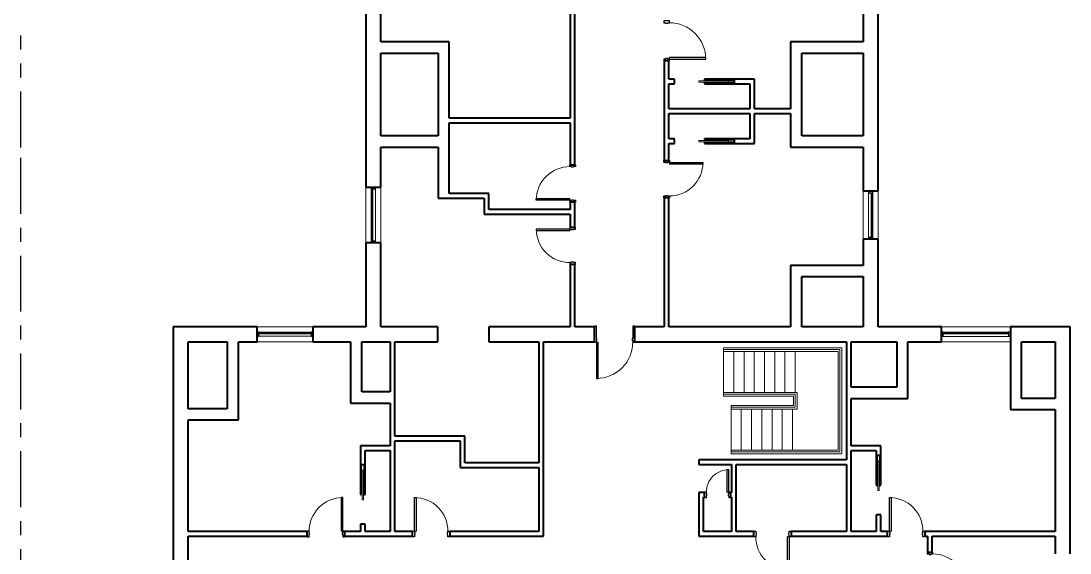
# Model space of a CAD drawing. Header units: inches. Extents: x -1361 to 84, y -1428 to 752.
# Drawn here: x -1270 to -143, y -473 to 99 of the extents above; entities that cross this region are included whole.
import ezdxf

# ---------------------------------------------------------------- set-up
doc = ezdxf.new("R2010")
doc.units = ezdxf.units.IN
doc.header["$MEASUREMENT"] = 0
doc.linetypes.add('Grid Line', pattern=[105, 60, -15, 15, -15])
for name, color, linetype, lineweight in [('A-DOOR', 31, 'Continuous', 15), ('A-DOOR-FRAM', 31, 'Continuous', 25), ('A-FLOR-HRAL', 11, 'Continuous', 9), ('A-GLAZ-CURT', 52, 'Continuous', 9), ('A-GLAZ-CWMG', 51, 'Continuous', 9), ('A-WALL', 113, 'Continuous', 15), ('I-WALL', 2, 'Continuous', 15), ('S-GRID', 1, 'Continuous', 9), ('S-STRS', 31, 'Continuous', 9)]:
    doc.layers.add(name, color=color, linetype=linetype, lineweight=lineweight)

# ---------------------------------------------------------------- blocks, each defined once
blk = doc.blocks.new('Door-Pocket-Single - Single Pocket Door-5172794-LEVEL 3 Map Export')
at = {"layer": 'A-DOOR'}
for p, q in [((-10, 0.75), (-42, 0.75)), ((-42, 0.75), (-42, -0.75)), ((-10, -0.75), (-10, 0.75)), ((-42, -0.75), (-10, -0.75))]:
    blk.add_line(p, q, dxfattribs=at)
blk = doc.blocks.new('Door-Single_CE_ - HM Door-2_ HM Frame-5139876-LEVEL 3 Map Export')
at = {"layer": 'A-DOOR'}
for p, q in [((18, 39), (16.25, 39)), ((16.25, 39), (16.25, 3)), ((18, 3), (18, 39)), ((16.25, 3), (18, 3))]:
    blk.add_line(p, q, dxfattribs=at)
at = {"layer": 'A-DOOR', "lineweight": 25}
for p, q in [((18, 39), (16.25, 39)), ((16.25, 39), (16.25, 3)), ((18, 3), (18, 39)), ((18, 3), (16.25, 3))]:
    blk.add_line(p, q, dxfattribs=at)
at = {"layer": 'A-DOOR', "lineweight": 9}
blk.add_arc((18, 3), 36, 90, 180.5, dxfattribs=at)
blk.add_arc((18, 3), 36, 90, 180.5, dxfattribs=at)
blk.add_arc((18, 3), 36, 90, 180.5, dxfattribs=at)
blk.add_arc((18, 3), 36, 90, 180.5, dxfattribs=at)
at = {"layer": 'A-DOOR-FRAM'}
for p, q in [((-18, 3), (-20, 3)), ((-20, 3), (-20, -3)), ((-18, 1.25), (-18, 3)), ((-17.5, 1.25), (-18, 1.25)), ((-17.5, -0.75), (-17.5, 1.25)), ((18, 1.25), (17.5, 1.25)), ((17.5, 1.25), (17.5, -0.75)), ((20, 3), (18, 3)), ((18, 3), (18, 1.25)), ((20, -3), (20, 3)), ((-20, -3), (-18, -3)), ((-18, -3), (-18, -0.75)), ((-18, -0.75), (-17.5, -0.75)), ((17.5, -0.75), (18, -0.75)), ((18, -0.75), (18, -3)), ((18, -3), (20, -3))]:
    blk.add_line(p, q, dxfattribs=at)
blk = doc.blocks.new('Door-Single_CE_ - HM Door-2_ HM Frame-5121650-LEVEL 3 Map Export')
at = {"layer": 'A-DOOR'}
for p, q in [((16.25, -39), (16.25, -3)), ((16.25, -3), (18, -3)), ((18, -3), (18, -39)), ((18, -39), (16.25, -39))]:
    blk.add_line(p, q, dxfattribs=at)
at = {"layer": 'A-DOOR', "lineweight": 25}
for p, q in [((16.25, -39), (16.25, -3)), ((18, -3), (16.25, -3)), ((18, -3), (18, -39)), ((18, -39), (16.25, -39))]:
    blk.add_line(p, q, dxfattribs=at)
at = {"layer": 'A-DOOR', "lineweight": 9}
blk.add_arc((18, -3), 36, 179.5, 270, dxfattribs=at)
blk.add_arc((18, -3), 36, 179.5, 270, dxfattribs=at)
blk.add_arc((18, -3), 36, 179.5, 270, dxfattribs=at)
blk.add_arc((18, -3), 36, 179.5, 270, dxfattribs=at)
at = {"layer": 'A-DOOR-FRAM'}
for p, q in [((-20, 3), (-18, 3)), ((-20, -3), (-20, 3)), ((-18, 3), (-18, 0.75)), ((-18, 0.75), (-17.5, 0.75)), ((-17.5, 0.75), (-17.5, -1.25)), ((17.5, 0.75), (18, 0.75)), ((17.5, -1.25), (17.5, 0.75)), ((18, 3), (20, 3)), ((18, 0.75), (18, 3)), ((20, 3), (20, -3)), ((-18, -3), (-20, -3)), ((-18, -1.25), (-18, -3)), ((-17.5, -1.25), (-18, -1.25)), ((18, -1.25), (17.5, -1.25)), ((18, -3), (18, -1.25)), ((20, -3), (18, -3))]:
    blk.add_line(p, q, dxfattribs=at)
blk = doc.blocks.new('Door-Single_CE_ - HM Door-2_ HM Frame-5154406-LEVEL 3 Map Export')
at = {"layer": 'A-DOOR'}
for p, q in [((19.5, 42), (17.75, 42)), ((17.75, 42), (17.75, 3)), ((19.5, 3), (19.5, 42)), ((17.75, 3), (19.5, 3))]:
    blk.add_line(p, q, dxfattribs=at)
at = {"layer": 'A-DOOR', "lineweight": 25}
for p, q in [((19.5, 42), (17.75, 42)), ((17.75, 42), (17.75, 3)), ((19.5, 3), (19.5, 42)), ((19.5, 3), (17.75, 3))]:
    blk.add_line(p, q, dxfattribs=at)
at = {"layer": 'A-DOOR', "lineweight": 9}
for end in [180.5, 180.5, 180.48038, 180.48038]:
    blk.add_arc((19.5, 3), 39, 90, end, dxfattribs=at)
at = {"layer": 'A-DOOR-FRAM'}
for p, q in [((-19.5, 3), (-21.5, 3)), ((-21.5, 3), (-21.5, -3)), ((-19.5, 1.25), (-19.5, 3)), ((-19, 1.25), (-19.5, 1.25)), ((-19, -0.75), (-19, 1.25)), ((19.5, 1.25), (19, 1.25)), ((19, 1.25), (19, -0.75)), ((21.5, 3), (19.5, 3)), ((19.5, 3), (19.5, 1.25)), ((21.5, -3), (21.5, 3)), ((-21.5, -3), (-19.5, -3)), ((-19.5, -3), (-19.5, -0.75)), ((-19.5, -0.75), (-19, -0.75)), ((19, -0.75), (19.5, -0.75)), ((19.5, -0.75), (19.5, -3)), ((19.5, -3), (21.5, -3))]:
    blk.add_line(p, q, dxfattribs=at)
blk = doc.blocks.new('Door-Single_CE_ - HM Door-2_ HM Frame-5154440-LEVEL 3 Map Export')
at = {"layer": 'A-DOOR'}
for p, q in [((19.5, 47.5), (17.75, 47.5)), ((17.75, 47.5), (17.75, 8.5)), ((19.5, 8.5), (19.5, 47.5)), ((17.75, 8.5), (19.5, 8.5))]:
    blk.add_line(p, q, dxfattribs=at)
at = {"layer": 'A-DOOR', "lineweight": 25}
for p, q in [((19.5, 47.5), (17.75, 47.5)), ((17.75, 47.5), (17.75, 8.5)), ((19.5, 8.5), (19.5, 47.5)), ((19.5, 8.5), (17.75, 8.5))]:
    blk.add_line(p, q, dxfattribs=at)
at = {"layer": 'A-DOOR', "lineweight": 9}
for end in [180.5, 180.5, 180.48038, 180.48038]:
    blk.add_arc((19.5, 8.5), 39, 90, end, dxfattribs=at)
at = {"layer": 'A-DOOR-FRAM'}
for p, q in [((-19.5, 8.5), (-21.5, 8.5)), ((-21.5, 8.5), (-21.5, -8.5)), ((-19.5, 6.75), (-19.5, 8.5)), ((-19, 6.75), (-19.5, 6.75)), ((-19.5, -8.5), (-19.5, 4.75)), ((-19.5, 4.75), (-19, 4.75)), ((-19, 4.75), (-19, 6.75)), ((19.5, 6.75), (19, 6.75)), ((19, 6.75), (19, 4.75)), ((19, 4.75), (19.5, 4.75)), ((21.5, 8.5), (19.5, 8.5)), ((19.5, 8.5), (19.5, 6.75)), ((19.5, 4.75), (19.5, -8.5)), ((21.5, -8.5), (21.5, 8.5)), ((-21.5, -8.5), (-19.5, -8.5)), ((19.5, -8.5), (21.5, -8.5))]:
    blk.add_line(p, q, dxfattribs=at)
blk = doc.blocks.new('System Panel - zGlazed-5238808-LEVEL 3 Map Export')
at = {"layer": 'A-GLAZ-CURT', "lineweight": 15}
for p, q in [((28, -0.5), (-28, -0.5)), ((-28, -0.5), (-28, -1.5)), ((-28, -1.5), (28, -1.5)), ((28, -1.5), (28, -0.5))]:
    blk.add_line(p, q, dxfattribs=at)
blk = doc.blocks.new('Rectangular Mullion - 4 1_2_ x 2_ Rectangular_CE_-5238807-LEVEL 3 Map Export')
at = {"layer": 'A-GLAZ-CWMG'}
for p, q in [((-893.8, -137.7), (-893.8, -81.7)), ((-889.3, -137.7), (-889.3, -81.7))]:
    blk.add_line(p, q, dxfattribs=at)
blk = doc.blocks.new('Rectangular Mullion - 4 1_2_ x 2_ Rectangular_CE_-5163796-LEVEL 3 Map Export')
at = {"layer": 'A-GLAZ-CWMG', "lineweight": 25}
for p, q in [((-2, 2.25), (0, 2.25)), ((-2, -2.25), (-2, 2.25)), ((0, 2.25), (0, -2.25)), ((0, -2.25), (-2, -2.25))]:
    blk.add_line(p, q, dxfattribs=at)
blk = doc.blocks.new('Rectangular Mullion - 4 1_2_ x 2_ Rectangular_CE_-5163797-LEVEL 3 Map Export')
at = {"layer": 'A-GLAZ-CWMG', "lineweight": 25}
for p, q in [((0, 2.25), (-2, 2.25)), ((-2, 2.25), (-2, -2.25)), ((0, -2.25), (0, 2.25)), ((-2, -2.25), (0, -2.25))]:
    blk.add_line(p, q, dxfattribs=at)
blk = doc.blocks.new('System Panel - zGlazed-5234466-LEVEL 3 Map Export')
at = {"layer": 'A-GLAZ-CURT', "lineweight": 15}
for p, q in [((24, -0.5), (-24, -0.5)), ((-24, -0.5), (-24, -1.5)), ((-24, -1.5), (24, -1.5)), ((24, -1.5), (24, -0.5))]:
    blk.add_line(p, q, dxfattribs=at)
blk = doc.blocks.new('Rectangular Mullion - 4 1_2_ x 2_ Rectangular_CE_-V1-LEVEL 3 Map Export')
at = {"layer": 'A-GLAZ-CWMG'}
for p, q in [((-359.8, 571.3), (-359.8, 523.3)), ((-355.3, 571.3), (-355.3, 523.3))]:
    blk.add_line(p, q, dxfattribs=at)
blk = doc.blocks.new('Railing - Railing-5200195-LEVEL 3 Map Export')
at = {"layer": 'A-FLOR-HRAL'}
for p, q in [((-515.5, -300.2), (-438.5, -300.2)), ((-515.5, -302.2), (-515.5, -300.2)), ((-515.5, -302.2), (-438.5, -302.2)), ((-438.5, -300.2), (-436.5, -300.2)), ((-438.5, -302.2), (-438.5, -316.2)), ((-436.5, -300.2), (-436.5, -318.2)), ((-507.4, -318.2), (-507.4, -316.2)), ((-441.4, -316.2), (-507.4, -316.2)), ((-441.4, -318.2), (-507.4, -318.2)), ((-438.5, -316.2), (-441.4, -316.2)), ((-436.5, -318.2), (-441.4, -318.2))]:
    blk.add_line(p, q, dxfattribs=at)
blk = doc.blocks.new('Railing - Railing-5200199-LEVEL 3 Map Export')
at = {"layer": 'A-FLOR-HRAL'}
for p, q in [((-515.5, -254.2), (-438.5, -254.2)), ((-515.5, -256.2), (-515.5, -254.2)), ((-515.5, -256.2), (-438.5, -256.2)), ((-438.5, -254.2), (-390.5, -254.2)), ((-438.5, -256.2), (-392.5, -256.2)), ((-392.5, -256.2), (-392.5, -362.2)), ((-390.5, -254.2), (-390.5, -364.2)), ((-507.4, -364.2), (-507.4, -362.2)), ((-441.4, -362.2), (-507.4, -362.2)), ((-441.4, -364.2), (-507.4, -364.2)), ((-392.5, -362.2), (-441.4, -362.2)), ((-390.5, -364.2), (-441.4, -364.2))]:
    blk.add_line(p, q, dxfattribs=at)
blk = doc.blocks.new('Door-Pocket-Single - Single Pocket Door-5173088-LEVEL 3 Map Export')
at = {"layer": 'A-DOOR'}
for p, q in [((-42, 0.75), (-10, 0.75)), ((-42, -0.75), (-42, 0.75)), ((-10, 0.75), (-10, -0.75)), ((-10, -0.75), (-42, -0.75))]:
    blk.add_line(p, q, dxfattribs=at)
blk = doc.blocks.new('System Panel - zGlazed-5243017-LEVEL 3 Map Export')
at = {"layer": 'A-GLAZ-CURT', "lineweight": 15}
for p, q in [((35.1, 1.5), (-35.1, 1.5)), ((-35.1, 1.5), (-35.1, 0.5)), ((-35.1, 0.5), (35.1, 0.5)), ((35.1, 0.5), (35.1, 1.5))]:
    blk.add_line(p, q, dxfattribs=at)
blk = doc.blocks.new('Rectangular Mullion - 4 1_2_ x 2_ Rectangular_CE_-5243016-LEVEL 3 Map Export')
at = {"layer": 'A-GLAZ-CWMG'}
for p, q in [((-209.4, -235.5), (-279.5, -235.5)), ((-209.4, -240), (-279.5, -240))]:
    blk.add_line(p, q, dxfattribs=at)
blk = doc.blocks.new('Rectangular Mullion - 4 1_2_ x 2_ Rectangular_CE_-5162606-LEVEL 3 Map Export')
at = {"layer": 'A-GLAZ-CWMG', "lineweight": 25}
for p, q in [((-2, 2.25), (0, 2.25)), ((-2, -2.25), (-2, 2.25)), ((0, 2.25), (0, -2.25)), ((0, -2.25), (-2, -2.25))]:
    blk.add_line(p, q, dxfattribs=at)
blk = doc.blocks.new('Rectangular Mullion - 4 1_2_ x 2_ Rectangular_CE_-5162607-LEVEL 3 Map Export')
at = {"layer": 'A-GLAZ-CWMG', "lineweight": 25}
for p, q in [((0, 2.25), (-2, 2.25)), ((-2, 2.25), (-2, -2.25)), ((0, -2.25), (0, 2.25)), ((-2, -2.25), (0, -2.25))]:
    blk.add_line(p, q, dxfattribs=at)
blk = doc.blocks.new('System Panel - zGlazed-5237946-LEVEL 3 Map Export')
at = {"layer": 'A-GLAZ-CURT', "lineweight": 15}
for p, q in [((28, 1.5), (-28, 1.5)), ((-28, 1.5), (-28, 0.5)), ((-28, 0.5), (28, 0.5)), ((28, 0.5), (28, 1.5))]:
    blk.add_line(p, q, dxfattribs=at)
blk = doc.blocks.new('Rectangular Mullion - 4 1_2_ x 2_ Rectangular_CE_-5230058-LEVEL 3 Map Export')
at = {"layer": 'A-GLAZ-CWMG'}
for p, q in [((-271.4, -765.5), (-215.4, -765.5)), ((-271.4, -770), (-215.4, -770))]:
    blk.add_line(p, q, dxfattribs=at)
blk = doc.blocks.new('Door-Single_CE_ - WD Door-2_ WD Frame-5215058-LEVEL 3 Map Export')
at = {"layer": 'A-DOOR'}
for p, q in [((12, 27), (10, 27)), ((10, 27), (10, 3)), ((12, 3), (12, 27)), ((10, 3), (12, 3))]:
    blk.add_line(p, q, dxfattribs=at)
at = {"layer": 'A-DOOR', "lineweight": 25}
for p, q in [((12, 27), (10, 27)), ((10, 27), (10, 3)), ((12, 3), (12, 27)), ((12, 3), (10, 3))]:
    blk.add_line(p, q, dxfattribs=at)
at = {"layer": 'A-DOOR', "lineweight": 9}
for end in [180.5, 180.5, 180.6124, 180.6124]:
    blk.add_arc((12, 3), 24, 90, end, dxfattribs=at)
at = {"layer": 'A-DOOR-FRAM'}
for p, q in [((-12, 3), (-14, 3)), ((-14, 3), (-14, -3)), ((-12, 1), (-12, 3)), ((-11.5, 1), (-12, 1)), ((-11.5, -1), (-11.5, 1)), ((12, 1), (11.5, 1)), ((11.5, 1), (11.5, -1)), ((14, 3), (12, 3)), ((12, 3), (12, 1)), ((14, -3), (14, 3)), ((-14, -3), (-12, -3)), ((-12, -3), (-12, -1)), ((-12, -1), (-11.5, -1)), ((11.5, -1), (12, -1)), ((12, -1), (12, -3)), ((12, -3), (14, -3))]:
    blk.add_line(p, q, dxfattribs=at)

msp = doc.modelspace()

# ---------------------------------------------------------------- linework, layer by layer
at = {"layer": 'A-WALL', "lineweight": 40}
for p, q in [((-810.1, 76.3), (-883.5, 76.3)), ((-810.1, -5.7), (-810.1, 76.3)), ((-443.5, 76.3), (-443.5, 4.3)), ((-365.5, 76.3), (-443.5, 76.3)), ((-883.5, 64.3), (-822.1, 64.3)), ((-822.1, 64.3), (-822.1, -24.7)), ((-431.5, -24.7), (-431.5, 64.3)), ((-431.5, 64.3), (-365.5, 64.3)), ((-810.1, -86.7), (-810.1, -10.7)), ((-443.5, -0.7), (-443.5, -36.7)), ((-822.1, -24.7), (-883.5, -24.7)), ((-365.5, -24.7), (-431.5, -24.7)), ((-883.5, -36.7), (-822.1, -36.7)), ((-822.1, -36.7), (-822.1, -91.7)), ((-443.5, -36.7), (-365.5, -36.7)), ((-822.1, -91.7), (-810.1, -91.7)), ((-365.5, -163.7), (-443.5, -163.7)), ((-443.5, -163.7), (-443.5, -229.7)), ((-431.5, -175.7), (-365.5, -175.7)), ((-431.5, -229.7), (-431.5, -175.7)), ((-1048.5, -245.7), (-1048.5, -317.7)), ((-1036.5, -329.7), (-1036.5, -245.7)), ((-916, -245.7), (-916, -311.7)), ((-904, -299.7), (-904, -245.7)), ((-329.5, -245.7), (-329.5, -294.7)), ((-317.5, -306.7), (-317.5, -245.7)), ((-207.4, -245.7), (-207.4, -318.7)), ((-195.4, -306.7), (-195.4, -245.7)), ((-873.5, -299.7), (-904, -299.7)), ((-329.5, -294.7), (-378.5, -294.7)), ((-916, -311.7), (-873.5, -311.7)), ((-378.5, -306.7), (-317.5, -306.7)), ((-159.4, -306.7), (-195.4, -306.7)), ((-1048.5, -317.7), (-1090.5, -317.7)), ((-207.4, -318.7), (-159.4, -318.7)), ((-1090.5, -329.7), (-1036.5, -329.7))]:
    msp.add_line(p, q, dxfattribs=at)
at = {"layer": 'I-WALL', "lineweight": 40}
for p, q in [((-365.5, 154.3), (-365.5, 76.3)), ((-349.5, -83.7), (-349.5, 154.3)), ((-680.1, 116.3), (-680.1, -5.7)), ((-675.1, -55.7), (-675.1, 116.3)), ((-899.5, 108.3), (-899.5, -79.7)), ((-883.5, 76.3), (-883.5, 108.3)), ((-883.5, -24.7), (-883.5, 64.3)), ((-365.5, 64.3), (-365.5, -24.7)), ((-574.1, 55.8), (-579.1, 55.8)), ((-579.1, 55.8), (-579.1, -51.2)), ((-574.1, 36.3), (-574.1, 55.8)), ((-568.1, 36.3), (-574.1, 36.3)), ((-568.1, 31.3), (-568.1, 36.3)), ((-482.1, 36.3), (-536.1, 36.3)), ((-536.1, 36.3), (-536.1, 35.3)), ((-536.1, 35.3), (-504.1, 35.3)), ((-504.1, 35.3), (-504.1, 32.3)), ((-482.1, 4.3), (-482.1, 36.3)), ((-574.1, 4.3), (-574.1, 31.3)), ((-574.1, 31.3), (-568.1, 31.3)), ((-504.1, 32.3), (-536.1, 32.3)), ((-536.1, 32.3), (-536.1, 31.3)), ((-536.1, 31.3), (-487.1, 31.3)), ((-487.1, 31.3), (-487.1, 4.3)), ((-487.1, 4.3), (-574.1, 4.3)), ((-443.5, 4.3), (-482.1, 4.3)), ((-680.1, -5.7), (-810.1, -5.7)), ((-810.1, -10.7), (-680.1, -10.7)), ((-680.1, -10.7), (-680.1, -55.7)), ((-574.1, -0.7), (-487.1, -0.7)), ((-574.1, -27.7), (-574.1, -0.7)), ((-487.1, -0.7), (-487.1, -27.7)), ((-482.1, -0.7), (-443.5, -0.7)), ((-482.1, -32.7), (-482.1, -0.7)), ((-568.1, -27.7), (-574.1, -27.7)), ((-574.1, -51.2), (-574.1, -32.7)), ((-574.1, -32.7), (-568.1, -32.7)), ((-568.1, -32.7), (-568.1, -27.7)), ((-487.1, -27.7), (-536.1, -27.7)), ((-536.1, -27.7), (-536.1, -28.7)), ((-536.1, -28.7), (-504.1, -28.7)), ((-504.1, -31.7), (-536.1, -31.7)), ((-536.1, -31.7), (-536.1, -32.7)), ((-536.1, -32.7), (-482.1, -32.7)), ((-504.1, -28.7), (-504.1, -31.7)), ((-883.5, -79.7), (-883.5, -36.7)), ((-365.5, -36.7), (-365.5, -83.7)), ((-680.1, -55.7), (-675.1, -55.7)), ((-579.1, -51.2), (-574.1, -51.2)), ((-899.5, -79.7), (-883.5, -79.7)), ((-767.4, -86.7), (-810.1, -86.7)), ((-767.4, -103.7), (-767.4, -86.7)), ((-365.5, -83.7), (-349.5, -83.7)), ((-810.1, -91.7), (-772.4, -91.7)), ((-772.4, -91.7), (-772.4, -108.7)), ((-675.1, -95.7), (-680.1, -95.7)), ((-680.1, -95.7), (-680.1, -103.7)), ((-675.1, -122.7), (-675.1, -95.7)), ((-574.1, -91.2), (-579.1, -91.2)), ((-579.1, -91.2), (-579.1, -229.7)), ((-574.1, -229.7), (-574.1, -91.2)), ((-772.4, -108.7), (-680.1, -108.7)), ((-680.1, -103.7), (-767.4, -103.7)), ((-680.1, -108.7), (-680.1, -122.7)), ((-680.1, -122.7), (-675.1, -122.7)), ((-883.5, -139.7), (-899.5, -139.7)), ((-899.5, -139.7), (-899.5, -229.7)), ((-883.5, -229.7), (-883.5, -139.7)), ((-365.5, -135.7), (-365.5, -163.7)), ((-349.5, -135.7), (-365.5, -135.7)), ((-349.5, -229.7), (-349.5, -135.7)), ((-675.1, -162.7), (-680.1, -162.7)), ((-680.1, -162.7), (-680.1, -229.7)), ((-675.1, -229.7), (-675.1, -162.7)), ((-365.5, -175.7), (-365.5, -229.7)), ((-1106.5, -229.7), (-1106.5, -484.7)), ((-1016.5, -229.7), (-1106.5, -229.7)), ((-1016.5, -245.7), (-1016.5, -229.7)), ((-899.5, -229.7), (-956.5, -229.7)), ((-956.5, -229.7), (-956.5, -245.7)), ((-822.5, -229.7), (-883.5, -229.7)), ((-822.5, -245.7), (-822.5, -229.7)), ((-680.1, -229.7), (-767.4, -229.7)), ((-767.4, -229.7), (-767.4, -245.7)), ((-654, -229.7), (-675.1, -229.7)), ((-654, -245.7), (-654, -229.7)), ((-579.1, -229.7), (-611, -229.7)), ((-611, -229.7), (-611, -245.7)), ((-443.5, -229.7), (-574.1, -229.7)), ((-365.5, -229.7), (-431.5, -229.7)), ((-281.5, -229.7), (-349.5, -229.7)), ((-281.5, -245.7), (-281.5, -229.7)), ((-143.4, -229.7), (-207.4, -229.7)), ((-207.4, -229.7), (-207.4, -245.7)), ((-143.4, -473.7), (-143.4, -229.7)), ((-1090.5, -317.7), (-1090.5, -245.7)), ((-1090.5, -245.7), (-1048.5, -245.7)), ((-1036.5, -245.7), (-1016.5, -245.7)), ((-956.5, -245.7), (-916, -245.7)), ((-904, -245.7), (-873.5, -245.7)), ((-873.5, -245.7), (-873.5, -299.7)), ((-868.5, -245.7), (-822.5, -245.7)), ((-868.5, -347.2), (-868.5, -245.7)), ((-767.4, -245.7), (-714, -245.7)), ((-714, -245.7), (-714, -375.7)), ((-709, -454.7), (-709, -245.7)), ((-709, -245.7), (-654, -245.7)), ((-611, -245.7), (-383.5, -245.7)), ((-383.5, -245.7), (-383.5, -372.7)), ((-378.5, -294.7), (-378.5, -245.7)), ((-378.5, -245.7), (-329.5, -245.7)), ((-317.5, -245.7), (-281.5, -245.7)), ((-195.4, -245.7), (-159.4, -245.7)), ((-159.4, -245.7), (-159.4, -306.7)), ((-873.5, -311.7), (-873.5, -357.7)), ((-378.5, -357.7), (-378.5, -306.7)), ((-159.4, -318.7), (-159.4, -449.7)), ((-1090.5, -449.7), (-1090.5, -329.7)), ((-793.5, -347.2), (-868.5, -347.2)), ((-793.5, -375.7), (-793.5, -347.2)), ((-905.5, -357.7), (-905.5, -409.7)), ((-873.5, -357.7), (-905.5, -357.7)), ((-868.5, -449.7), (-868.5, -352.2)), ((-868.5, -352.2), (-798.5, -352.2)), ((-798.5, -352.2), (-798.5, -380.7)), ((-346.5, -357.7), (-378.5, -357.7)), ((-346.5, -399.7), (-346.5, -357.7)), ((-900.5, -409.7), (-900.5, -362.7)), ((-900.5, -362.7), (-873.5, -362.7)), ((-873.5, -362.7), (-873.5, -449.7)), ((-378.5, -449.7), (-378.5, -362.7)), ((-378.5, -362.7), (-351.5, -362.7)), ((-351.5, -362.7), (-351.5, -399.7)), ((-350.5, -399.7), (-350.5, -367.7)), ((-350.5, -367.7), (-347.5, -367.7)), ((-347.5, -367.7), (-347.5, -399.7)), ((-904.5, -409.7), (-904.5, -377.7)), ((-904.5, -377.7), (-901.5, -377.7)), ((-901.5, -377.7), (-901.5, -409.7)), ((-798.5, -380.7), (-714, -380.7)), ((-714, -375.7), (-793.5, -375.7)), ((-714, -380.7), (-714, -449.7)), ((-383.5, -372.7), (-541.9, -372.7)), ((-541.9, -372.7), (-541.9, -377.7)), ((-541.9, -377.7), (-506.9, -377.7)), ((-506.9, -377.7), (-506.9, -407.7)), ((-501.9, -449.7), (-501.9, -377.7)), ((-501.9, -377.7), (-383.5, -377.7)), ((-383.5, -377.7), (-383.5, -449.7)), ((-351.5, -399.7), (-350.5, -399.7)), ((-347.5, -399.7), (-346.5, -399.7)), ((-905.5, -409.7), (-904.5, -409.7)), ((-901.5, -409.7), (-900.5, -409.7)), ((-535.9, -407.7), (-541.9, -407.7)), ((-541.9, -407.7), (-541.9, -454.7)), ((-536.9, -449.7), (-536.9, -412.7)), ((-536.9, -412.7), (-535.9, -412.7)), ((-535.9, -412.7), (-535.9, -407.7)), ((-506.9, -407.7), (-507.9, -407.7)), ((-507.9, -407.7), (-507.9, -412.7)), ((-507.9, -412.7), (-506.9, -412.7)), ((-506.9, -412.7), (-506.9, -449.7)), ((-346.5, -431.7), (-351.5, -431.7)), ((-351.5, -431.7), (-351.5, -449.7)), ((-346.5, -449.7), (-346.5, -431.7)), ((-962.5, -449.7), (-1090.5, -449.7)), ((-962.5, -454.7), (-962.5, -449.7)), ((-905.5, -449.7), (-922.5, -449.7)), ((-922.5, -449.7), (-922.5, -454.7)), ((-900.5, -441.7), (-905.5, -441.7)), ((-905.5, -441.7), (-905.5, -449.7)), ((-900.5, -449.7), (-900.5, -441.7)), ((-873.5, -449.7), (-900.5, -449.7)), ((-849.5, -449.7), (-868.5, -449.7)), ((-849.5, -454.7), (-849.5, -449.7)), ((-714, -449.7), (-809.5, -449.7)), ((-809.5, -449.7), (-809.5, -454.7)), ((-506.9, -449.7), (-536.9, -449.7)), ((-482.9, -449.7), (-501.9, -449.7)), ((-482.9, -454.7), (-482.9, -449.7)), ((-383.5, -449.7), (-442.9, -449.7)), ((-442.9, -449.7), (-442.9, -454.7)), ((-351.5, -449.7), (-378.5, -449.7)), ((-339.4, -449.7), (-346.5, -449.7)), ((-339.4, -454.7), (-339.4, -449.7)), ((-159.4, -449.7), (-299.4, -449.7)), ((-299.4, -449.7), (-299.4, -454.7)), ((-1090.5, -484.7), (-1090.5, -454.7)), ((-1090.5, -454.7), (-962.5, -454.7)), ((-922.5, -454.7), (-849.5, -454.7)), ((-809.5, -454.7), (-709, -454.7)), ((-541.9, -454.7), (-482.9, -454.7)), ((-442.9, -454.7), (-339.4, -454.7)), ((-299.4, -454.7), (-296.4, -454.7)), ((-296.4, -454.7), (-296.4, -471.7)), ((-291.4, -471.7), (-291.4, -454.7)), ((-291.4, -454.7), (-159.4, -454.7)), ((-159.4, -454.7), (-159.4, -473.7)), ((-296.4, -471.7), (-291.4, -471.7))]:
    msp.add_line(p, q, dxfattribs=at)
at = {"layer": 'I-WALL'}
for p, q in [((-899.5, -139.7), (-899.5, -79.7)), ((-883.5, -79.7), (-883.5, -139.7)), ((-365.5, -135.7), (-365.5, -83.7)), ((-349.5, -83.7), (-349.5, -135.7)), ((-1016.5, -229.7), (-956.5, -229.7)), ((-281.5, -229.7), (-207.4, -229.7)), ((-956.5, -245.7), (-1016.5, -245.7)), ((-207.4, -245.7), (-281.5, -245.7))]:
    msp.add_line(p, q, dxfattribs=at)
at = {"layer": 'S-GRID', "linetype": 'Grid Line', "lineweight": 25}
for p, q in [((-1270, -37), (-1270, 83)), ((-1270, -1263.4), (-1270, -37))]:
    msp.add_line(p, q, dxfattribs=at)
at = {"layer": 'S-STRS'}
for p, q in [((-515.5, -252.2), (-515.5, -254.2)), ((-515.5, -252.2), (-436.2, -252.2)), ((-515.5, -256.2), (-515.5, -300.2)), ((-504.5, -256.2), (-504.5, -300.2)), ((-493.5, -256.2), (-493.5, -300.2)), ((-482.5, -256.2), (-482.5, -300.2)), ((-471.5, -256.2), (-471.5, -300.2)), ((-460.5, -256.2), (-460.5, -300.2)), ((-449.5, -256.2), (-449.5, -300.2)), ((-438.5, -256.2), (-438.5, -300.2)), ((-388.5, -252.2), (-436.2, -252.2)), ((-388.5, -366.2), (-388.5, -252.2)), ((-515.5, -302.2), (-515.5, -304.2)), ((-515.5, -304.2), (-440.5, -304.2)), ((-507.4, -314.2), (-507.4, -316.2)), ((-440.5, -314.2), (-507.4, -314.2)), ((-440.5, -304.2), (-440.5, -314.2)), ((-507.4, -362.2), (-507.4, -318.2)), ((-496.4, -362.2), (-496.4, -318.2)), ((-485.4, -362.2), (-485.4, -318.2)), ((-474.4, -362.2), (-474.4, -318.2)), ((-463.4, -362.2), (-463.4, -318.2)), ((-452.4, -362.2), (-452.4, -318.2)), ((-441.4, -362.2), (-441.4, -318.2)), ((-507.4, -364.2), (-507.4, -366.2)), ((-432.7, -366.2), (-507.4, -366.2)), ((-432.7, -366.2), (-388.5, -366.2))]:
    msp.add_line(p, q, dxfattribs=at)

# ---------------------------------------------------------------- block references
at = {"layer": 'A-DOOR', "lineweight": 9}
for name, p, rotation in [('Door-Single_CE_ - HM Door-2_ HM Frame-5154406-LEVEL 3 Map Export', (-576.6, 77.3), 269.9999999999997), ('Door-Single_CE_ - HM Door-2_ HM Frame-5121650-LEVEL 3 Map Export', (-677.6, -75.7), 269.9999999999997), ('Door-Single_CE_ - HM Door-2_ HM Frame-5121650-LEVEL 3 Map Export', (-576.6, -71.2), 89.99999999999972), ('Door-Single_CE_ - HM Door-2_ HM Frame-5139876-LEVEL 3 Map Export', (-677.6, -142.7), 89.99999999999969), ('Door-Single_CE_ - HM Door-2_ HM Frame-5154440-LEVEL 3 Map Export', (-632.5, -237.7), 180), ('Door-Single_CE_ - HM Door-2_ HM Frame-5121650-LEVEL 3 Map Export', (-829.5, -452.2), 180), ('Door-Single_CE_ - HM Door-2_ HM Frame-5121650-LEVEL 3 Map Export', (-319.4, -452.2), 180), ('Door-Single_CE_ - HM Door-2_ HM Frame-5139876-LEVEL 3 Map Export', (-293.9, -491.7), 269.9999999999999)]:
    msp.add_blockref(name, p, dxfattribs=dict(at, rotation=rotation))
at = {"layer": 'A-DOOR'}
for name, p, rotation in [('Door-Pocket-Single - Single Pocket Door-5173088-LEVEL 3 Map Export', (-552.1, 33.8), 180), ('Door-Pocket-Single - Single Pocket Door-5172794-LEVEL 3 Map Export', (-552.1, -30.2), 180), ('Door-Pocket-Single - Single Pocket Door-5172794-LEVEL 3 Map Export', (-349, -415.7), 269.9999999999997), ('Door-Pocket-Single - Single Pocket Door-5172794-LEVEL 3 Map Export', (-903, -425.7), 269.9999999999997)]:
    msp.add_blockref(name, p, dxfattribs=dict(at, rotation=rotation))
at = {"layer": 'A-DOOR', "lineweight": 9}
for name, p in [('Door-Single_CE_ - WD Door-2_ WD Frame-5215058-LEVEL 3 Map Export', (-521.9, -410.2)), ('Door-Single_CE_ - HM Door-2_ HM Frame-5139876-LEVEL 3 Map Export', (-942.5, -452.2)), ('Door-Single_CE_ - HM Door-2_ HM Frame-5121650-LEVEL 3 Map Export', (-462.9, -452.2))]:
    msp.add_blockref(name, p, dxfattribs=at)
at = {"layer": 'A-FLOR-HRAL'}
for name in ['Railing - Railing-5200199-LEVEL 3 Map Export', 'Railing - Railing-5200195-LEVEL 3 Map Export']:
    msp.add_blockref(name, (0, 0), dxfattribs=at)
at = {"layer": 'A-GLAZ-CURT'}
for name, p, rotation in [('System Panel - zGlazed-5238808-LEVEL 3 Map Export', (-891.5, -109.7), 269.9999999999999), ('System Panel - zGlazed-5234466-LEVEL 3 Map Export', (-357.5, -109.7), 89.99999999999973)]:
    msp.add_blockref(name, p, dxfattribs=dict(at, rotation=rotation))
for name, p in [('System Panel - zGlazed-5237946-LEVEL 3 Map Export', (-986.5, -237.7)), ('System Panel - zGlazed-5243017-LEVEL 3 Map Export', (-244.5, -237.7))]:
    msp.add_blockref(name, p, dxfattribs=at)
at = {"layer": 'A-GLAZ-CWMG'}
for name, p, rotation in [('Rectangular Mullion - 4 1_2_ x 2_ Rectangular_CE_-5163797-LEVEL 3 Map Export', (-891.5, -79.7), 89.99999999999991), ('Rectangular Mullion - 4 1_2_ x 2_ Rectangular_CE_-5163797-LEVEL 3 Map Export', (-357.5, -135.7), 269.9999999999997), ('Rectangular Mullion - 4 1_2_ x 2_ Rectangular_CE_-5162607-LEVEL 3 Map Export', (-1016.5, -237.7), 180), ('Rectangular Mullion - 4 1_2_ x 2_ Rectangular_CE_-5230058-LEVEL 3 Map Export', (-1229.9, -1005.4), 180), ('Rectangular Mullion - 4 1_2_ x 2_ Rectangular_CE_-5162607-LEVEL 3 Map Export', (-281.5, -237.7), 180)]:
    msp.add_blockref(name, p, dxfattribs=dict(at, rotation=rotation))
for name, p in [('Rectangular Mullion - 4 1_2_ x 2_ Rectangular_CE_-5238807-LEVEL 3 Map Export', (0, 0)), ('Rectangular Mullion - 4 1_2_ x 2_ Rectangular_CE_-V1-LEVEL 3 Map Export', (0, -657)), ('Rectangular Mullion - 4 1_2_ x 2_ Rectangular_CE_-5243016-LEVEL 3 Map Export', (0, 0))]:
    msp.add_blockref(name, p, dxfattribs=at)
at = {"layer": 'A-GLAZ-CWMG', "extrusion": (0, 0, -1)}
for name, p, rotation in [('Rectangular Mullion - 4 1_2_ x 2_ Rectangular_CE_-5163796-LEVEL 3 Map Export', (357.5, -83.7), 90.00000000000028), ('Rectangular Mullion - 4 1_2_ x 2_ Rectangular_CE_-5163796-LEVEL 3 Map Export', (891.5, -139.7), 270.0000000000001), ('Rectangular Mullion - 4 1_2_ x 2_ Rectangular_CE_-5162606-LEVEL 3 Map Export', (956.5, -237.7), 180), ('Rectangular Mullion - 4 1_2_ x 2_ Rectangular_CE_-5162606-LEVEL 3 Map Export', (207.4, -237.7), 180)]:
    msp.add_blockref(name, p, dxfattribs=dict(at, rotation=rotation))

doc.saveas('drawing.dxf')
